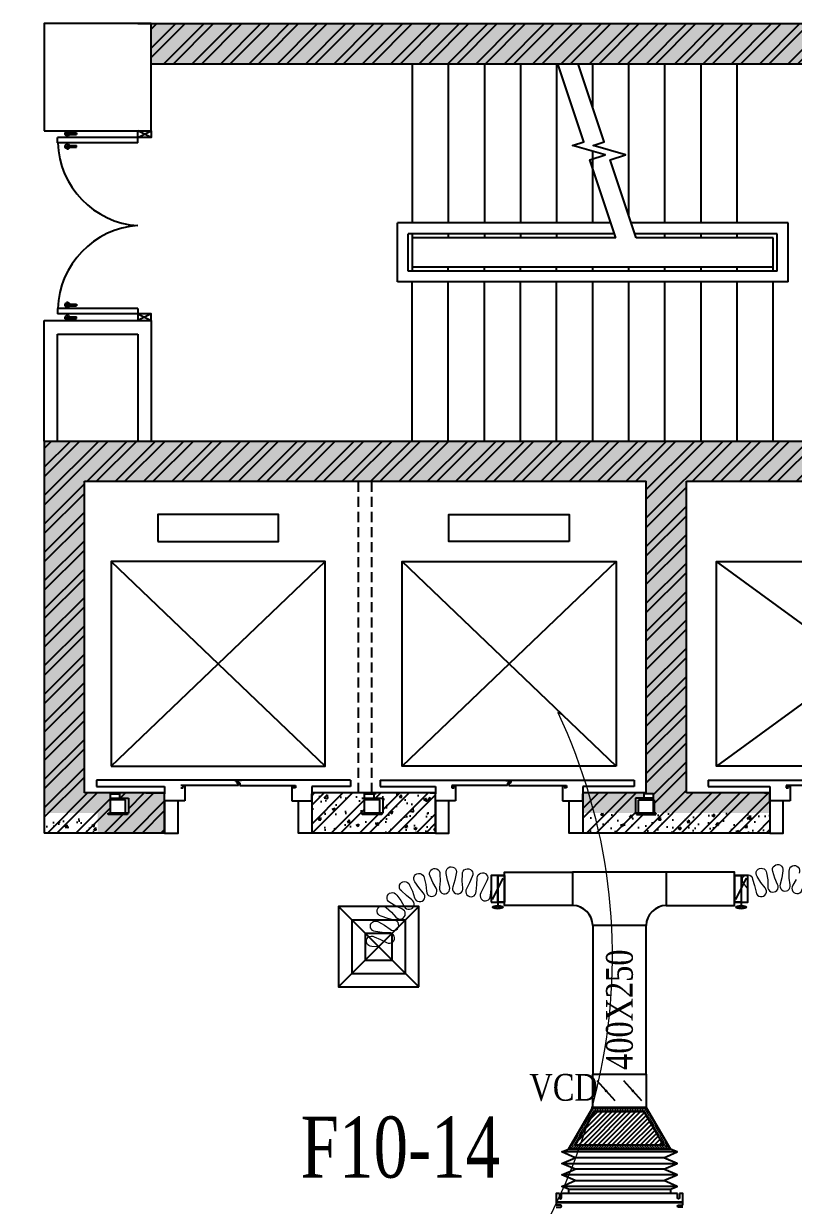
# Model space of a CAD drawing. Header units: metres. Extents: x 352651 to 1421851, y -87441 to -24441.
# Drawn here: x 1187178 to 1192932, y -57292 to -48460 of the extents above; entities that cross this region are included whole.
import ezdxf

# ---------------------------------------------------------------- set-up
doc = ezdxf.new("R2010")
doc.units = ezdxf.units.M
doc.header["$LTSCALE"] = 300
doc.header["$MEASUREMENT"] = 0
doc.linetypes.add('DASHED2', pattern=[0.375, 0.25, -0.125])
for name, color, linetype in [('bat noi mem', 4, 'CONTINUOUS'), ('CUA', 8, 'CONTINUOUS'), ('CUAGIO', 2, 'CONTINUOUS'), ('HATCH', 145, 'CONTINUOUS'), ('KHUAT', 8, 'DASHED2'), ('KT', 1, 'CONTINUOUS'), ('THAY', 9, 'CONTINUOUS'), ('thiet bi', 11, 'CONTINUOUS'), ('TUONG', 7, 'CONTINUOUS'), ('vach', 6, 'CONTINUOUS')]:
    doc.layers.add(name, color=color, linetype=linetype)
doc.layers.add('noi mem', color=5, linetype='BATTING', lineweight=0)
doc.styles.add('PHU', font='vntimeh.shx', dxfattribs={"width": 0.8})
doc.styles.add('ROMANS', font='romans.shx', dxfattribs={"width": 0.75, "bigfont": 'romancvn.shx'})
doc.linetypes.add('BATTING', pattern='A,0.0001,-0.1,[134,ltypeshp.shx,S=0.1,R=0,X=-0.1,Y=0],-0.2,[134,ltypeshp.shx,S=0.1,R=180,X=0.1,Y=0],-0.1', length=0.4001)
pattern_1 = [(45, (715499.62, -347750.56), (-106.066017, 106.066017), []), (45, (715570.34, -347750.56), (-106.066017, 106.066017), [])]
pattern_2 = [(50, (715499.62, -347750.56), (215.178055, -18.82564), [22.5, -247.5]), (355, (715499.62, -347750.56), (-41.6254, 225.65764), [18, -198]), (100.4514, (715517.56, -347752.12), (173.552815, 206.83186), [19.12206, -210.34263]), (46.1842, (715499.62, -347690.56), (320.17231, -49.6557), [33.75, -371.25]), (96.6356, (715526.3, -347694.7), (280.39881, 292.23536), [28.68309, -315.5139]), (351.1842, (715499.62, -347690.56), (280.39858, 292.23558), [27, -297]), (21, (715529.62, -347705.56), (179.072116, -120.785667), [22.5, -247.5]), (326, (715529.62, -347705.56), (72.9946, 217.54501), [18, -198]), (71.4514, (715544.55, -347715.62), (252.06679, 96.75915), [19.12206, -210.34263]), (37.5, (715499.624, -347750.556), (3.647957, 99.868156), [0, -195.6, 0, -201, 0, -198.75]), (7.5, (715499.62, -347750.56), (78.920861, 118.323514), [0, -114.6, 0, -191.1, 0, -75.75]), (327.5, (715432.724, -347750.556), (160.146731, -6.766462), [0, -75, 0, -234, 0, -310.5]), (317.5, (715402.72, -347750.56), (174.95585, 30.031495), [0, -97.5, 0, -155.4, 0, -220.5])]

# ---------------------------------------------------------------- blocks, each defined once
blk = doc.blocks.new('cot1')
at = {"layer": 'vach'}
blk.add_lwpolyline([(-400, -400), (400, -400), (400, 400), (-400, 400)], close=True, dxfattribs=at)
blk = doc.blocks.new('SAD')
at = {"layer": 'CUAGIO', "color": 8}
for p, q in [((-300, -300), (300, 300)), ((300, -300), (-300, 300))]:
    blk.add_line(p, q, dxfattribs=at)
at = {"layer": 'CUAGIO'}
blk.add_lwpolyline([(300, -300), (300, 300), (-300, 300), (-300, -300)], close=True, dxfattribs=at)
at = {"layer": 'CUAGIO', "color": 8}
for points in [[(200, -200), (200, 200), (-200, 200), (-200, -200)], [(100, -100), (100, 100), (-100, 100), (-100, -100)]]:
    blk.add_lwpolyline(points, close=True, dxfattribs=at)
blk = doc.blocks.new('1-van gio D200')
at = {"layer": 'CUAGIO'}
h = blk.add_hatch(dxfattribs=at)
h.set_pattern_fill('ANSI31', color=256, scale=100, style=0)
edge = h.paths.add_edge_path()
edge.add_ellipse((486127, -58494), major_axis=(-38.1, 0), ratio=0.310482, start_angle=0, end_angle=360, ccw=False)
for p, q in [((486167, -58437.3), (486087.1, -58277.5)), ((486127, -58257.4), (486127, -58494))]:
    blk.add_line(p, q, dxfattribs=at)
at = {"layer": 'CUAGIO', "const_width": 3}
for points in [[(486127, -58457.4), (486177, -58457.4), (486177, -58257.4), (486077, -58257.4), (486077, -58457.4), (486127, -58457.4)], [(486167, -58437.3), (486087.1, -58277.5)], [(486127, -58257.4), (486127, -58494)]]:
    blk.add_lwpolyline(points, dxfattribs=at)
at = {"layer": 'CUAGIO'}
blk.add_lwpolyline([(486177, -58457.4), (486077, -58457.4), (486077, -58257.4), (486177, -58257.4)], close=True, dxfattribs=at)
at = {"layer": 'CUAGIO', "const_width": 5.35}
blk.add_lwpolyline([(486130.7, -58357.4, -1), (486123.3, -58357.4, -1)], format="xyb", close=True, dxfattribs=at)
at = {"layer": 'CUAGIO', "extrusion": (0, 0, -1)}
blk.add_ellipse((486127, -58494), major_axis=(-38.1, 0), ratio=0.310482, start_param=-1.570796, end_param=4.712389, dxfattribs=at)

msp = doc.modelspace()

# ---------------------------------------------------------------- hatches: boundary and pattern name
at = {"layer": 'CUAGIO'}
h = msp.add_hatch(dxfattribs=at)
h.set_pattern_fill('DOTS', color=256, scale=200, style=0)
h.set_pattern_definition([(0, (361578.699, -113850.794), (6.25, 12.5), [0, -12.5])])
h.paths.add_polyline_path([(1191832, -56561.5), (1191432, -56561.5), (1191251, -56871.5), (1192013, -56871.5)])
h.paths.add_polyline_path([(1191814.7, -56591.5), (1191960.7, -56841.5), (1191303.2, -56841.5), (1191449.2, -56591.5)], flags=16)
h = msp.add_hatch(dxfattribs=at)
h.set_pattern_fill('ANSI31', color=256, scale=200, style=0)
h.set_pattern_definition([(45, (356591.88, -88621.382), (-17.6776695, 17.6776695), [])])
h.paths.add_polyline_path([(1191960.7, -56841.5), (1191814.7, -56591.5), (1191449.2, -56591.5), (1191303.2, -56841.5)])
at = {"layer": 'HATCH', "linetype": 'Continuous'}
h = msp.add_hatch(dxfattribs=at)
h.set_pattern_fill('ANSI32,_O', color=256, scale=400)
h.set_pattern_definition(pattern_1)
h.paths.add_polyline_path([(1188998.3, -48459.6), (1188132.1, -48459.6), (1188132.1, -48759.6), (1188998.3, -48759.6)])
h = msp.add_hatch(dxfattribs=at)
h.set_pattern_fill('AR-CONC,_O', color=256, scale=30)
h.set_pattern_definition(pattern_2)
h.paths.add_polyline_path([(1195332.1, -48459.6), (1188998.3, -48459.6), (1188998.3, -48759.6), (1195332.1, -48759.6)])
h.paths.add_polyline_path([(1188998.3, -48459.6), (1188132.1, -48459.6), (1188132.1, -48759.6), (1188998.3, -48759.6)])
h = msp.add_hatch(dxfattribs=at)
h.set_pattern_fill('ANSI32,_O', color=256, scale=400)
h.set_pattern_definition(pattern_1)
h.paths.add_polyline_path([(1195332.1, -48459.6), (1188998.3, -48459.6), (1188998.3, -48759.6), (1195332.1, -48759.6)])
h = msp.add_hatch(dxfattribs=at)
h.set_pattern_fill('ANSI32,_O', color=256, scale=400)
h.set_pattern_definition(pattern_1)
h.paths.add_polyline_path([(1194982.1, -51579.6), (1188998.3, -51579.6), (1188998.3, -51879.6), (1191832.1, -51879.6), (1191832.1, -54215.6), (1191887.1, -54215.6), (1191887.1, -54249.6), (1191887.1, -54261.6), (1191890.6, -54261.6), (1191890.6, -54359.6), (1191904.6, -54359.6), (1192757.1, -54359.6), (1192757.1, -54209.6), (1192132.1, -54209.6), (1192132.1, -51879.6), (1194682.1, -51879.6), (1194682.1, -54209.6), (1194462.1, -54209.6), (1194462.1, -54249.6), (1194462.1, -54261.6), (1194465.6, -54261.6), (1194465.6, -54359.6), (1194479.6, -54359.6), (1195732.1, -54359.6), (1195732.1, -54209.6), (1194982.1, -54209.6)])
h.paths.add_polyline_path([(1188998.3, -51579.6), (1187732.1, -51579.6), (1187732.1, -51879.6), (1188998.3, -51879.6)])
h.paths.add_polyline_path([(1187732.1, -51579.6), (1187332.1, -51579.6), (1187332.1, -54359.6), (1187732.1, -54359.6), (1187732.1, -54209.6), (1187632.1, -54209.6), (1187632.1, -51879.6), (1187732.1, -51879.6)])
h.paths.add_polyline_path([(1188232.1, -54359.6), (1187954.6, -54359.6), (1187954.6, -54369.6), (1187809.6, -54369.6), (1187809.6, -54359.6), (1187732.1, -54359.6), (1187732.1, -54509.6), (1188232.1, -54509.6)])
h.paths.add_polyline_path([(1187732.1, -54359.6), (1187332.1, -54359.6), (1187332.1, -54509.6), (1187732.1, -54509.6)])
h.paths.add_polyline_path([(1188232.1, -54209.6), (1188092.1, -54209.6), (1187897.1, -54209.6), (1187897.1, -54249.6), (1187962.1, -54249.6), (1187962.1, -54359.6), (1188232.1, -54359.6)])
h.paths.add_polyline_path([(1189723.6, -54261.6), (1189727.1, -54261.6), (1189727.1, -54249.6), (1189727.1, -54209.6), (1189332.1, -54209.6), (1189332.1, -54267.6), (1189332.1, -54359.6), (1189723.6, -54359.6)], flags=17)
h.paths.add_polyline_path([(1190257.1, -54359.6), (1189854.6, -54359.6), (1189854.6, -54369.6), (1189709.6, -54369.6), (1189709.6, -54359.6), (1189332.1, -54359.6), (1189332.1, -54509.6), (1190257.1, -54509.6)])
h.paths.add_polyline_path([(1190257.1, -54209.6), (1189797.1, -54209.6), (1189797.1, -54249.6), (1189862.1, -54249.6), (1189862.1, -54359.6), (1190257.1, -54359.6)], flags=17)
h.paths.add_polyline_path([(1191752.1, -54249.6), (1191817.1, -54249.6), (1191817.1, -54209.6), (1191357.1, -54209.6), (1191357.1, -54359.6), (1191752.1, -54359.6)], flags=17)
h.paths.add_polyline_path([(1192757.1, -54359.6), (1191904.6, -54359.6), (1191904.6, -54369.6), (1191759.6, -54369.6), (1191759.6, -54359.6), (1191752.1, -54359.6), (1191357.1, -54359.6), (1191357.1, -54509.6), (1192757.1, -54509.6)])
h.paths.add_polyline_path([(1194327.1, -54249.6), (1194392.1, -54249.6), (1194392.1, -54209.6), (1194057.1, -54209.6), (1194057.1, -54267.6), (1194057.1, -54359.6), (1194327.1, -54359.6)], flags=17)
h.paths.add_polyline_path([(1195732.1, -54359.6), (1194479.6, -54359.6), (1194479.6, -54369.6), (1194334.6, -54369.6), (1194334.6, -54359.6), (1194327.1, -54359.6), (1194057.1, -54359.6), (1194057.1, -54509.6), (1195732.1, -54509.6)])
h.paths.add_polyline_path([(1196132.1, -54209.6), (1195732.1, -54209.6), (1195732.1, -54359.6), (1196132.1, -54359.6)])
h.paths.add_polyline_path([(1196132.1, -54359.6), (1195732.1, -54359.6), (1195732.1, -54509.6), (1196132.1, -54509.6)])
h = msp.add_hatch(dxfattribs=at)
h.set_pattern_fill('AR-CONC,_O', color=256, scale=30)
h.set_pattern_definition(pattern_2)
h.paths.add_polyline_path([(1194982.1, -51579.6), (1188998.3, -51579.6), (1188998.3, -51879.6), (1191832.1, -51879.6), (1191832.1, -54209.6), (1191357.1, -54209.6), (1191357.1, -54359.6), (1191752.1, -54359.6), (1191752.1, -54249.6), (1191817.1, -54249.6), (1191817.1, -54215.6), (1191887.1, -54215.6), (1191887.1, -54249.6), (1191887.1, -54261.6), (1191890.6, -54261.6), (1191890.6, -54359.6), (1191904.6, -54359.6), (1192757.1, -54359.6), (1192757.1, -54209.6), (1192132.1, -54209.6), (1192132.1, -51879.6), (1194682.1, -51879.6), (1194682.1, -54209.6), (1194057.1, -54209.6), (1194057.1, -54215.6), (1194057.1, -54267.6), (1194057.1, -54359.6), (1194327.1, -54359.6), (1194327.1, -54249.6), (1194392.1, -54249.6), (1194392.1, -54215.6), (1194462.1, -54215.6), (1194462.1, -54249.6), (1194462.1, -54261.6), (1194465.6, -54261.6), (1194465.6, -54359.6), (1194479.6, -54359.6), (1195732.1, -54359.6), (1195732.1, -54209.6), (1194982.1, -54209.6)])
h.paths.add_polyline_path([(1188998.3, -51579.6), (1187732.1, -51579.6), (1187732.1, -51879.6), (1188998.3, -51879.6)])
h.paths.add_polyline_path([(1187732.1, -51579.6), (1187332.1, -51579.6), (1187332.1, -54359.6), (1187732.1, -54359.6), (1187732.1, -54209.6), (1187632.1, -54209.6), (1187632.1, -51879.6), (1187732.1, -51879.6)])
h.paths.add_polyline_path([(1188232.1, -54359.6), (1187954.6, -54359.6), (1187954.6, -54369.6), (1187809.6, -54369.6), (1187809.6, -54359.6), (1187732.1, -54359.6), (1187732.1, -54509.6), (1188232.1, -54509.6)])
h.paths.add_polyline_path([(1188232.1, -54209.6), (1188092.1, -54209.6), (1187732.1, -54209.6), (1187732.1, -54359.6), (1187823.6, -54359.6), (1187823.6, -54261.6), (1187827.1, -54261.6), (1187827.1, -54249.6), (1187827.1, -54215.6), (1187897.1, -54215.6), (1187897.1, -54249.6), (1187962.1, -54249.6), (1187962.1, -54359.6), (1188232.1, -54359.6)])
at = {"layer": 'THAY', "linetype": 'Continuous'}
h = msp.add_hatch(dxfattribs=at)
h.set_pattern_fill('ANSI32,_O', color=256, scale=400)
h.set_pattern_definition(pattern_1)
h.paths.add_polyline_path([(1187823.6, -54261.6), (1187827.1, -54261.6), (1187827.1, -54249.6), (1187827.1, -54209.6), (1187732.1, -54209.6), (1187732.1, -54359.6), (1187823.6, -54359.6)])
h = msp.add_hatch(dxfattribs=at)
h.set_pattern_fill('AR-CONC,_O', color=256, scale=30)
h.set_pattern_definition(pattern_2)
h.paths.add_polyline_path([(1189723.6, -54261.6), (1189727.1, -54261.6), (1189727.1, -54249.6), (1189727.1, -54215.6), (1189797.1, -54215.6), (1189797.1, -54249.6), (1189862.1, -54249.6), (1189862.1, -54359.6), (1190257.1, -54359.6), (1190257.1, -54209.6), (1189332.1, -54209.6), (1189332.1, -54215.6), (1189332.1, -54267.6), (1189332.1, -54359.6), (1189723.6, -54359.6)])
h.paths.add_polyline_path([(1190257.1, -54359.6), (1189854.6, -54359.6), (1189854.6, -54369.6), (1189709.6, -54369.6), (1189709.6, -54359.6), (1189332.1, -54359.6), (1189332.1, -54509.6), (1190257.1, -54509.6)])
h.paths.add_polyline_path([(1192757.1, -54359.6), (1191904.6, -54359.6), (1191904.6, -54369.6), (1191759.6, -54369.6), (1191759.6, -54359.6), (1191752.1, -54359.6), (1191357.1, -54359.6), (1191357.1, -54509.6), (1192757.1, -54509.6)])
h = msp.add_hatch(dxfattribs=at)
h.set_pattern_fill('AR-CONC,_O', color=256, scale=30)
h.set_pattern_definition(pattern_2)
h.paths.add_polyline_path([(1187732.1, -54509.6), (1187732.1, -54359.6), (1187332.1, -54359.6), (1187332.1, -54509.6)])

# ---------------------------------------------------------------- linework, layer by layer
at = {"layer": 'bat noi mem'}
for p, q in [((1192063, -56892.9), (1191201, -56892.9)), ((1192063, -56892.9), (1191201, -56892.9)), ((1191963, -56935.7), (1191301, -56935.7)), ((1191201, -56978.6), (1192063, -56978.6)), ((1191963, -57021.5), (1191301, -57021.5)), ((1192063, -57064.3), (1191201, -57064.3)), ((1191301, -57107.2), (1191963, -57107.2)), ((1192063, -57150), (1191201, -57150)), ((1191251, -57171.5), (1192013, -57171.5))]:
    msp.add_line(p, q, dxfattribs=at)
for points in [[(1191251, -57171.5), (1191201, -57150), (1191301, -57107.2), (1191201, -57064.3), (1191301, -57021.5), (1191201, -56978.6), (1191301, -56935.7), (1191201, -56892.9), (1191251, -56871.5)], [(1192013, -57171.5), (1192063, -57150), (1191963, -57107.2), (1192063, -57064.3), (1191963, -57021.5), (1192063, -56978.6), (1191963, -56935.7), (1192063, -56892.9), (1192013, -56871.5)]]:
    msp.add_lwpolyline(points, dxfattribs=at)
at = {"layer": 'CUA', "ltscale": 0.2}
for p, q in [((1187480.7, -49281.8), (1187535.5, -49281.8)), ((1187480.7, -49281.8), (1187535.5, -49281.8)), ((1187506.8, -49306.5), (1187506.8, -49257.3)), ((1187506.8, -49306.5), (1187506.8, -49257.3)), ((1187523.1, -49275.9), (1187572.3, -49275.9)), ((1187523.1, -49275.9), (1187572.3, -49275.9)), ((1187572.3, -49275.9), (1187572.3, -49287.7)), ((1187572.3, -49275.9), (1187572.3, -49287.7)), ((1188032.1, -49309.6), (1188132.1, -49259.6)), ((1188132.1, -49309.6), (1188032.1, -49259.6)), ((1188032.1, -49309.6), (1188132.1, -49259.6)), ((1188132.1, -49309.6), (1188032.1, -49259.6)), ((1188032.1, -49309.6), (1187432.1, -49309.6)), ((1187432.1, -49349.6), (1187432.1, -49309.6)), ((1188032.1, -49309.6), (1187432.1, -49309.6)), ((1187432.1, -49349.6), (1187432.1, -49309.6)), ((1188032.1, -49349.6), (1187432.1, -49349.6)), ((1188032.1, -49349.6), (1187432.1, -49349.6)), ((1187506.8, -49352.7), (1187506.8, -49401.9)), ((1187506.8, -49352.7), (1187506.8, -49401.9)), ((1187523.1, -49287.7), (1187572.3, -49287.7)), ((1187523.1, -49287.7), (1187572.3, -49287.7)), ((1187523.1, -49371.4), (1187572.3, -49371.4)), ((1187523.1, -49371.4), (1187572.3, -49371.4)), ((1187572.3, -49383.2), (1187572.3, -49371.4)), ((1187572.3, -49383.2), (1187572.3, -49371.4)), ((1188132.1, -49309.6), (1188032.1, -49309.6)), ((1188032.1, -49349.6), (1188032.1, -49309.6)), ((1188132.1, -49309.6), (1188032.1, -49309.6)), ((1188032.1, -49349.6), (1188032.1, -49309.6)), ((1188132.1, -49309.6), (1188132.1, -49309.6)), ((1188132.1, -49309.6), (1188132.1, -49309.6)), ((1187480.7, -49377.3), (1187535.5, -49377.3)), ((1187480.7, -49377.3), (1187535.5, -49377.3)), ((1187523.1, -49383.2), (1187572.3, -49383.2)), ((1187523.1, -49383.2), (1187572.3, -49383.2)), ((1188032.1, -50589.6), (1187432.1, -50589.6)), ((1187432.1, -50589.6), (1187432.1, -50629.6)), ((1188032.1, -50589.6), (1187432.1, -50589.6)), ((1187432.1, -50589.6), (1187432.1, -50629.6)), ((1187480.7, -50561.8), (1187535.5, -50561.8)), ((1187480.7, -50561.8), (1187535.5, -50561.8)), ((1187506.8, -50586.5), (1187506.8, -50537.3)), ((1187506.8, -50586.5), (1187506.8, -50537.3)), ((1187523.1, -50555.9), (1187572.3, -50555.9)), ((1187523.1, -50555.9), (1187572.3, -50555.9)), ((1187523.1, -50567.7), (1187572.3, -50567.7)), ((1187523.1, -50567.7), (1187572.3, -50567.7)), ((1187572.3, -50555.9), (1187572.3, -50567.7)), ((1187572.3, -50555.9), (1187572.3, -50567.7)), ((1188032.1, -50589.6), (1188032.1, -50629.6)), ((1188032.1, -50589.6), (1188032.1, -50629.6)), ((1188032.1, -50629.6), (1187432.1, -50629.6)), ((1188032.1, -50629.6), (1187432.1, -50629.6)), ((1187480.7, -50657.3), (1187535.5, -50657.3)), ((1187480.7, -50657.3), (1187535.5, -50657.3)), ((1187506.8, -50632.7), (1187506.8, -50681.9)), ((1187506.8, -50632.7), (1187506.8, -50681.9)), ((1187523.1, -50651.4), (1187572.3, -50651.4)), ((1187523.1, -50651.4), (1187572.3, -50651.4)), ((1187523.1, -50663.2), (1187572.3, -50663.2)), ((1187523.1, -50663.2), (1187572.3, -50663.2)), ((1187572.3, -50663.2), (1187572.3, -50651.4)), ((1187572.3, -50663.2), (1187572.3, -50651.4)), ((1188132.1, -50629.6), (1188032.1, -50629.6)), ((1188032.1, -50629.6), (1188132.1, -50679.6)), ((1188132.1, -50629.6), (1188032.1, -50679.6)), ((1188132.1, -50629.6), (1188032.1, -50629.6)), ((1188032.1, -50629.6), (1188132.1, -50679.6)), ((1188132.1, -50629.6), (1188032.1, -50679.6)), ((1188132.1, -50629.6), (1188132.1, -50629.6)), ((1188132.1, -50629.6), (1188132.1, -50629.6))]:
    msp.add_line(p, q, dxfattribs=at)
for points in [[(1188032.1, -49309.6), (1188032.1, -49259.6), (1188132.1, -49259.6), (1188132.1, -49309.6)], [(1188032.1, -49309.6), (1188032.1, -49259.6), (1188132.1, -49259.6), (1188132.1, -49309.6)], [(1188032.1, -50629.6), (1188032.1, -50679.6), (1188132.1, -50679.6), (1188132.1, -50629.6)], [(1188032.1, -50629.6), (1188032.1, -50679.6), (1188132.1, -50679.6), (1188132.1, -50629.6)]]:
    msp.add_lwpolyline(points, close=True, dxfattribs=at)
for centre in [(1187506.8, -49281.8), (1187506.8, -49281.8), (1187506.8, -49377.3), (1187506.8, -49377.3), (1187506.8, -50561.8), (1187506.8, -50561.8), (1187506.8, -50657.3), (1187506.8, -50657.3)]:
    msp.add_circle(centre, 17.3, dxfattribs=at)
for centre, start, end in [((1188075.3, -49327.7), 181.94497, 266.15278), ((1188075.3, -49327.7), 181.94497, 266.15278), ((1188075.3, -50611.4), 93.84722, 178.05503), ((1188075.3, -50611.4), 93.84722, 178.05503)]:
    msp.add_arc(centre, 643.3, start, end, dxfattribs=at)
at = {"layer": 'CUAGIO'}
for p, q in [((1191982, -54801.5), (1191282, -54801.5)), ((1191832, -55201.5), (1191432, -55201.5)), ((1191598.9, -56510.7), (1191465, -56362.2)), ((1191798.9, -56510.7), (1191665, -56362.2)), ((1191251, -56871.5), (1191432, -56561.5)), ((1191432, -56561.5), (1191832, -56561.5)), ((1191832, -56561.5), (1192013, -56871.5)), ((1191251, -56871.5), (1192013, -56871.5)), ((1191251, -56871.5), (1192013, -56871.5)), ((1191963, -56935.7), (1191963, -56935.7))]:
    msp.add_line(p, q, dxfattribs=at)
at = {"layer": 'CUAGIO', "color": 2}
for p, q in [((1191432, -55201.5), (1191432, -56311.5)), ((1191832, -56311.5), (1191832, -55201.5))]:
    msp.add_line(p, q, dxfattribs=at)
at = {"layer": 'CUAGIO'}
for points in [[(1190722, -54826.5), (1190772, -54826.5), (1190772, -55026.5), (1190722, -55026.5)], [(1191282, -55051.5), (1190772, -55051.5), (1190772, -54801.5), (1191282, -54801.5)], [(1191982, -55051.5), (1192492, -55051.5), (1192492, -54801.5), (1191982, -54801.5)], [(1192492, -54826.5), (1192542, -54826.5), (1192542, -55026.5), (1192492, -55026.5)], [(1191432, -56311.5), (1191832, -56311.5), (1191832, -56561.5), (1191432, -56561.5)], [(1191432, -56561.5), (1191832, -56561.5), (1192013, -56871.5), (1191251, -56871.5)], [(1191449.2, -56591.5), (1191814.7, -56591.5), (1191960.7, -56841.5), (1191303.2, -56841.5)]]:
    msp.add_lwpolyline(points, close=True, dxfattribs=at)
at = {"layer": 'CUAGIO', "const_width": 10}
for points in [[(1191527, -56436.5, 1), (1191537, -56436.5, 1)], [(1191727, -56436.5, 1), (1191737, -56436.5, 1)]]:
    msp.add_lwpolyline(points, format="xyb", close=True, dxfattribs=at)
at = {"layer": 'CUAGIO'}
for centre, start, end in [((1191282, -55201.5), 0, 90), ((1191982, -55201.5), 90, 180)]:
    msp.add_arc(centre, 150, start, end, dxfattribs=at)
at = {"layer": 'KHUAT'}
for p, q in [((1189682.1, -54209.6), (1189682.1, -51879.6)), ((1189782.1, -54209.6), (1189782.1, -51879.6))]:
    msp.add_line(p, q, dxfattribs=at)
at = {"layer": 'noi mem', "linetype": 'ByBlock', "ltscale": 1.5}
for points in [[(1191215.5, -53632.9), (1191170.9, -53607.5, -1.333333), (1183038.3, -54879.1)], [(1189832.1, -55359.6), (1189781.3, -55356.9, -1.333333), (1189799.4, -55284.1), (1189845.6, -55305.6), (1189891.6, -55327.1, 1.333333), (1189909.9, -55254.4), (1189859.1, -55251.6), (1189807.9, -55245, -1.333333), (1189831.3, -55173.8), (1189876.5, -55198.8), (1189917.4, -55227.9, 1.333333), (1189948.2, -55159.5), (1189899.3, -55148.1), (1189850.5, -55131, -1.333333), (1189888.3, -55066.2), (1189927.3, -55100.1), (1189961.2, -55137.1, 1.333333), (1190005.6, -55076.6), (1189960.2, -55055.3), (1189916.1, -55028.3, -1.333333), (1189966.6, -54972.9), (1189997.6, -55014.2), (1190023.1, -55057.4, 1.333333), (1190079.1, -55007.6), (1190039.1, -54977.2), (1190001.7, -54941.6, -1.333333), (1190062.6, -54897.9), (1190084.3, -54944.8), (1190100.2, -54992.4, 1.333333), (1190165.4, -54955.4), (1190132.6, -54917.3), (1190103.4, -54874.7, -1.333333), (1190172.2, -54844.7), (1190183.6, -54895.1), (1190189.2, -54945, 1.333333), (1190260.7, -54922.4), (1190236.6, -54878.3), (1190216.9, -54830.6, -1.333333), (1190290.4, -54815.6), (1190291, -54867.2), (1190286.1, -54917.2, 1.333333), (1190360.8, -54910), (1190346.4, -54861.9), (1190337.1, -54811.1, -1.333333), (1190412.1, -54811.8), (1190402, -54862.4), (1190386.7, -54910.2, 1.333333), (1190461.2, -54918.8), (1190457.2, -54868.7), (1190458.8, -54817.1, -1.333333), (1190532, -54833.5), (1190511.5, -54880.9), (1190488.5, -54926.3, 1.333333), (1190560.6, -54946.8), (1190565, -54896.1), (1190569.3, -54845.3, -1.333333), (1190641.5, -54865.8), (1190618.5, -54911.3), (1190595.5, -54956.7, 1.333333), (1190667.6, -54977.2), (1190672, -54926.5)], [(1192592, -54926.5), (1192560.6, -54886.2, -1.333333), (1192627.8, -54853), (1192640.6, -54902.5), (1192653.4, -54951.9, 1.333333), (1192720.7, -54918.8), (1192689.4, -54878.5), (1192661.5, -54834.6, -1.333333), (1192731.6, -54807.9), (1192740, -54859.2), (1192740.7, -54909.3, 1.333333), (1192813.9, -54892.8), (1192792.9, -54847.2), (1192778.5, -54797.3, -1.333333), (1192853.3, -54791.3), (1192847, -54842.9), (1192833.6, -54891.2, 1.333333), (1192908.4, -54895.9), (1192901.1, -54846.3), (1192901.3, -54794.3, -1.333333), (1192974.7, -54809.5)], [(1192954.2, -54857.3), (1192927.8, -54899.9, 1.333333), (1192998.3, -54925.4)]]:
    msp.add_lwpolyline(points, format="xyb", dxfattribs=at)
at = {"layer": 'THAY'}
for p, q in [((1190082.1, -48759.6), (1190082.1, -49949.6)), ((1190352.1, -48759.6), (1190352.1, -49949.6)), ((1190622.1, -48759.6), (1190622.1, -49949.6)), ((1190892.1, -48759.6), (1190892.1, -49949.6)), ((1191162.1, -48759.6), (1191162.1, -49949.6)), ((1191432.1, -49084.1), (1191432.1, -48759.6)), ((1191702.1, -49894.7), (1191702.1, -48759.6)), ((1191972.1, -49949.6), (1191972.1, -48759.6)), ((1192242.1, -49949.6), (1192242.1, -48759.6)), ((1192512.1, -49949.6), (1192512.1, -48759.6)), ((1191432.1, -49949.6), (1191432.1, -49413.3)), ((1191567.9, -49949.6), (1189972.1, -49949.6)), ((1189972.1, -50389.6), (1189972.1, -49949.6)), ((1192892.1, -49949.6), (1191720.4, -49949.6)), ((1192892.1, -50389.6), (1192892.1, -49949.6)), ((1191594.6, -50029.6), (1190052.1, -50029.6)), ((1190052.1, -50309.6), (1190052.1, -50029.6)), ((1190082.1, -50029.6), (1190082.1, -50309.6)), ((1191604.6, -50059.6), (1190082.1, -50059.6)), ((1190352.1, -50029.6), (1190352.1, -50059.6)), ((1190622.1, -50029.6), (1190622.1, -50059.6)), ((1190892.1, -50029.6), (1190892.1, -50059.6)), ((1191162.1, -50029.6), (1191162.1, -50059.6)), ((1192812.1, -50029.6), (1191747.1, -50029.6)), ((1192782.1, -50059.6), (1191757, -50059.6)), ((1191972.1, -50059.6), (1191972.1, -50029.6)), ((1192242.1, -50059.6), (1192242.1, -50029.6)), ((1192512.1, -50059.6), (1192512.1, -50029.6)), ((1192782.1, -50309.6), (1192782.1, -50059.6)), ((1192812.1, -50309.6), (1192812.1, -50029.6)), ((1192812.1, -50309.6), (1190052.1, -50309.6)), ((1192782.1, -50279.6), (1190082.1, -50279.6)), ((1190352.1, -50309.6), (1190352.1, -50279.6)), ((1190622.1, -50309.6), (1190622.1, -50279.6)), ((1190892.1, -50309.6), (1190892.1, -50279.6)), ((1191162.1, -50309.6), (1191162.1, -50279.6)), ((1191432.1, -50309.6), (1191432.1, -50279.6)), ((1191702.1, -50309.6), (1191702.1, -50279.6)), ((1191972.1, -50309.6), (1191972.1, -50279.6)), ((1192242.1, -50309.6), (1192242.1, -50279.6)), ((1192512.1, -50309.6), (1192512.1, -50279.6)), ((1192892.1, -50389.6), (1189972.1, -50389.6)), ((1190082.1, -51579.6), (1190082.1, -50389.6)), ((1190352.1, -51579.6), (1190352.1, -50389.6)), ((1190622.1, -51579.6), (1190622.1, -50389.6)), ((1190892.1, -51579.6), (1190892.1, -50389.6)), ((1191162.1, -51579.6), (1191162.1, -50389.6)), ((1191432.1, -51579.6), (1191432.1, -50389.6)), ((1191702.1, -51579.6), (1191702.1, -50389.6)), ((1191972.1, -51579.6), (1191972.1, -50389.6)), ((1192242.1, -51579.6), (1192242.1, -50389.6)), ((1192512.1, -51579.6), (1192512.1, -50389.6)), ((1192782.1, -51579.6), (1192782.1, -50389.6)), ((1187832.1, -54009.6), (1189432.1, -52479.6)), ((1187832.1, -52479.6), (1189432.1, -54009.6)), ((1191607.1, -54009.6), (1190007.1, -52479.6)), ((1191607.1, -52479.6), (1190007.1, -54009.6)), ((1194457.1, -54009.6), (1192357.1, -52479.6)), ((1194457.1, -52479.6), (1192357.1, -54009.6)), ((1188782.1, -54114.6), (1187722.1, -54114.6)), ((1187722.1, -54114.6), (1187722.1, -54160.6)), ((1188757.1, -54115.6), (1188770.1, -54115.6)), ((1188770.1, -54115.6), (1188770.1, -54131.6)), ((1188770.1, -54131.6), (1188782.1, -54140.1)), ((1188780.1, -54115.6), (1188780.1, -54127.6)), ((1188782.1, -54115.6), (1188780.1, -54115.6)), ((1188780.1, -54127.6), (1188782.1, -54129)), ((1189622.1, -54114.6), (1188782.1, -54114.6)), ((1188782.1, -54115.6), (1188782.1, -54114.6)), ((1188807.1, -54115.6), (1188782.1, -54115.6)), ((1188782.1, -54129), (1188794.1, -54137.6)), ((1188782.1, -54140.1), (1188784.1, -54141.6)), ((1188784.1, -54141.6), (1188784.1, -54153.6)), ((1188794.1, -54137.6), (1188794.1, -54153.6)), ((1189622.1, -54114.6), (1189622.1, -54160.6)), ((1189842.1, -54114.6), (1190807.1, -54114.6)), ((1189842.1, -54114.6), (1189842.1, -54160.6)), ((1190782.1, -54115.6), (1190807.1, -54115.6)), ((1190807.1, -54129), (1190795.1, -54137.6)), ((1190795.1, -54137.6), (1190795.1, -54153.6)), ((1190807.1, -54140.1), (1190805.1, -54141.6)), ((1190805.1, -54141.6), (1190805.1, -54153.6)), ((1190807.1, -54114.6), (1191742.1, -54114.6)), ((1190807.1, -54115.6), (1190807.1, -54114.6)), ((1190807.1, -54115.6), (1190809.1, -54115.6)), ((1190809.1, -54127.6), (1190807.1, -54129)), ((1190819.1, -54131.6), (1190807.1, -54140.1)), ((1190809.1, -54115.6), (1190809.1, -54127.6)), ((1190832.1, -54115.6), (1190819.1, -54115.6)), ((1190819.1, -54115.6), (1190819.1, -54131.6)), ((1191742.1, -54114.6), (1191742.1, -54160.6)), ((1192295.4, -54114.6), (1192295.4, -54160.6)), ((1192295.4, -54114.6), (1193257.1, -54114.6)), ((1187722.1, -54160.6), (1188232.1, -54160.6)), ((1187827.1, -54249.6), (1187827.1, -54215.6)), ((1187827.1, -54215.6), (1187897.1, -54215.6)), ((1187897.1, -54249.6), (1187897.1, -54215.6)), ((1188092.1, -54209.6), (1188232.1, -54209.6)), ((1188232.1, -54160.6), (1188232.1, -54215.6)), ((1188232.1, -54267.6), (1188232.1, -54215.6)), ((1188782.1, -54153.6), (1188354.1, -54153.6)), ((1188354.1, -54170.6), (1188371.1, -54170.6)), ((1188362.1, -54162.1), (1188382.1, -54162.1)), ((1188382.1, -54162.1), (1188382.1, -54215.6)), ((1188382.1, -54215.6), (1188382.1, -54267.6)), ((1188784.1, -54153.6), (1188782.1, -54153.6)), ((1188794.1, -54153.6), (1189210.1, -54153.6)), ((1189182.1, -54162.1), (1189182.1, -54215.6)), ((1189202.1, -54162.1), (1189182.1, -54162.1)), ((1189182.1, -54215.6), (1189182.1, -54267.6)), ((1189210.1, -54170.6), (1189193.1, -54170.6)), ((1189210.1, -54153.6), (1189210.1, -54170.6)), ((1189622.1, -54160.6), (1189332.1, -54160.6)), ((1189332.1, -54160.6), (1189332.1, -54215.6)), ((1189372.1, -54209.6), (1189332.1, -54209.6)), ((1189332.1, -54267.6), (1189332.1, -54215.6)), ((1189727.1, -54249.6), (1189727.1, -54215.6)), ((1189727.1, -54215.6), (1189797.1, -54215.6)), ((1189797.1, -54249.6), (1189797.1, -54215.6)), ((1189842.1, -54160.6), (1190257.1, -54160.6)), ((1190217.1, -54209.6), (1190257.1, -54209.6)), ((1190257.1, -54160.6), (1190257.1, -54215.6)), ((1190257.1, -54267.6), (1190257.1, -54215.6)), ((1190795.1, -54153.6), (1190379.1, -54153.6)), ((1190379.1, -54153.6), (1190379.1, -54170.6)), ((1190379.1, -54170.6), (1190396.1, -54170.6)), ((1190387.1, -54162.1), (1190407.1, -54162.1)), ((1190407.1, -54162.1), (1190407.1, -54215.6)), ((1190407.1, -54215.6), (1190407.1, -54267.6)), ((1190805.1, -54153.6), (1190807.1, -54153.6)), ((1190807.1, -54153.6), (1191235.1, -54153.6)), ((1191227.1, -54162.1), (1191207.1, -54162.1)), ((1191207.1, -54162.1), (1191207.1, -54215.6)), ((1191207.1, -54215.6), (1191207.1, -54267.6)), ((1191235.1, -54170.6), (1191218.1, -54170.6)), ((1191235.1, -54153.6), (1191235.1, -54170.6)), ((1191742.1, -54160.6), (1191357.1, -54160.6)), ((1191357.1, -54160.6), (1191357.1, -54215.6)), ((1191497.1, -54209.6), (1191357.1, -54209.6)), ((1191357.1, -54267.6), (1191357.1, -54215.6)), ((1191817.1, -54249.6), (1191817.1, -54215.6)), ((1191887.1, -54215.6), (1191817.1, -54215.6)), ((1191887.1, -54249.6), (1191887.1, -54215.6)), ((1192295.4, -54160.6), (1192757.1, -54160.6)), ((1192717.1, -54209.6), (1192757.1, -54209.6)), ((1192757.1, -54160.6), (1192757.1, -54215.6)), ((1192757.1, -54267.6), (1192757.1, -54215.6)), ((1193245.1, -54153.6), (1192879.1, -54153.6)), ((1192879.1, -54153.6), (1192879.1, -54170.6)), ((1192879.1, -54170.6), (1192896.1, -54170.6)), ((1192887.1, -54162.1), (1192907.1, -54162.1)), ((1192907.1, -54162.1), (1192907.1, -54215.6)), ((1192907.1, -54215.6), (1192907.1, -54267.6)), ((1187823.6, -54261.6), (1187823.6, -54359.6)), ((1187940.6, -54261.6), (1187823.6, -54261.6)), ((1187827.1, -54359.6), (1187827.1, -54249.6)), ((1187827.1, -54249.6), (1187897.1, -54249.6)), ((1187897.1, -54249.6), (1187962.1, -54249.6)), ((1187940.6, -54359.6), (1187940.6, -54261.6)), ((1187962.1, -54249.6), (1187962.1, -54359.6)), ((1188382.1, -54267.6), (1188232.1, -54267.6)), ((1189182.1, -54267.6), (1189332.1, -54267.6)), ((1189723.6, -54261.6), (1189723.6, -54359.6)), ((1189840.6, -54261.6), (1189723.6, -54261.6)), ((1189727.1, -54359.6), (1189727.1, -54249.6)), ((1189727.1, -54249.6), (1189797.1, -54249.6)), ((1189797.1, -54249.6), (1189862.1, -54249.6)), ((1189840.6, -54359.6), (1189840.6, -54261.6)), ((1189862.1, -54249.6), (1189862.1, -54359.6)), ((1190407.1, -54267.6), (1190257.1, -54267.6)), ((1191207.1, -54267.6), (1191357.1, -54267.6)), ((1191752.1, -54249.6), (1191752.1, -54359.6)), ((1191817.1, -54249.6), (1191752.1, -54249.6)), ((1191773.6, -54359.6), (1191773.6, -54261.6)), ((1191773.6, -54261.6), (1191890.6, -54261.6)), ((1191887.1, -54249.6), (1191817.1, -54249.6)), ((1191887.1, -54359.6), (1191887.1, -54249.6)), ((1191890.6, -54261.6), (1191890.6, -54359.6)), ((1192907.1, -54267.6), (1192757.1, -54267.6)), ((1187809.6, -54359.6), (1187823.6, -54359.6)), ((1187809.6, -54369.6), (1187809.6, -54359.6)), ((1187954.6, -54369.6), (1187809.6, -54369.6)), ((1187823.6, -54359.6), (1187940.6, -54359.6)), ((1187962.1, -54359.6), (1187827.1, -54359.6)), ((1187962.1, -54359.6), (1187827.1, -54359.6)), ((1187940.6, -54359.6), (1187954.6, -54359.6)), ((1187954.6, -54359.6), (1187954.6, -54369.6)), ((1189709.6, -54359.6), (1189723.6, -54359.6)), ((1189709.6, -54369.6), (1189709.6, -54359.6)), ((1189854.6, -54369.6), (1189709.6, -54369.6)), ((1189723.6, -54359.6), (1189840.6, -54359.6)), ((1189862.1, -54359.6), (1189727.1, -54359.6)), ((1189862.1, -54359.6), (1189727.1, -54359.6)), ((1189840.6, -54359.6), (1189854.6, -54359.6)), ((1189854.6, -54359.6), (1189854.6, -54369.6)), ((1191752.1, -54359.6), (1191887.1, -54359.6)), ((1191752.1, -54359.6), (1191887.1, -54359.6)), ((1191759.6, -54359.6), (1191759.6, -54369.6)), ((1191773.6, -54359.6), (1191759.6, -54359.6)), ((1191759.6, -54369.6), (1191904.6, -54369.6)), ((1191890.6, -54359.6), (1191773.6, -54359.6)), ((1191904.6, -54359.6), (1191890.6, -54359.6)), ((1191904.6, -54369.6), (1191904.6, -54359.6))]:
    msp.add_line(p, q, dxfattribs=at)
for points in [[(1191604.6, -50059.6), (1191411, -49478.5), (1191526, -49440.2), (1191282.1, -49370.3), (1191365.7, -49342.5), (1191171.6, -48759.6)], [(1191757, -50059.6), (1191563.5, -49478.5), (1191678.4, -49440.2), (1191434.6, -49370.3), (1191518.2, -49342.5), (1191324, -48759.6)]]:
    msp.add_lwpolyline(points, dxfattribs=at)
for points in [[(1188182.1, -52329.6), (1189082.1, -52329.6), (1189082.1, -52129.6), (1188182.1, -52129.6)], [(1191257.1, -52329.6), (1190357.1, -52329.6), (1190357.1, -52129.6), (1191257.1, -52129.6)], [(1187832.1, -54009.6), (1189432.1, -54009.6), (1189432.1, -52479.6), (1187832.1, -52479.6)], [(1191607.1, -54009.6), (1190007.1, -54009.6), (1190007.1, -52479.6), (1191607.1, -52479.6)], [(1194457.1, -54009.6), (1192357.1, -54009.6), (1192357.1, -52479.6), (1194457.1, -52479.6)]]:
    msp.add_lwpolyline(points, close=True, dxfattribs=at)
at = {"layer": 'thiet bi'}
for p, q in [((1191251, -57171.5), (1191251, -57203)), ((1192013, -57171.5), (1192013, -57203)), ((1192105, -57269), (1191159, -57269)), ((1192105, -57274), (1191159, -57274))]:
    msp.add_line(p, q, dxfattribs=at)
for points in [[(1191183, -57203), (1191159, -57203), (1191159, -57290.5)], [(1192065, -57203), (1191199, -57203)], [(1192105, -57203), (1192081, -57203)], [(1192105, -57290.5), (1192105, -57203), (1192081, -57203)]]:
    msp.add_lwpolyline(points, dxfattribs=at)
for points in [[(1191183, -57203), (1191183, -57235, 1), (1191199, -57235), (1191199, -57203)], [(1192081, -57203), (1192081, -57235, -1), (1192065, -57235), (1192065, -57203)], [(1191159, -57306.5), (1191191, -57306.5, 1), (1191191, -57290.5), (1191159, -57290.5)], [(1192105, -57306.5), (1192073, -57306.5, -1), (1192073, -57290.5), (1192105, -57290.5)]]:
    msp.add_lwpolyline(points, format="xyb", dxfattribs=at)
at = {"layer": 'TUONG'}
for p, q in [((1187332.1, -51579.6), (1187332.1, -50679.6)), ((1187332.1, -50679.6), (1188132.1, -50679.6)), ((1188132.1, -50679.6), (1188132.1, -51579.6)), ((1187432.1, -51579.6), (1187432.1, -50779.6)), ((1187432.1, -50779.6), (1188032.1, -50779.6)), ((1188032.1, -50779.6), (1188032.1, -51579.6))]:
    msp.add_line(p, q, dxfattribs=at)
at = {"layer": 'TUONG', "ltscale": 20}
for points in [[(1188232.1, -54509.6), (1188332.1, -54509.6), (1188332.1, -54267.6), (1188232.1, -54267.6)], [(1189332.1, -54509.6), (1189232.1, -54509.6), (1189232.1, -54267.6), (1189332.1, -54267.6)], [(1190257.1, -54509.6), (1190357.1, -54509.6), (1190357.1, -54267.6), (1190257.1, -54267.6)], [(1191357.1, -54509.6), (1191257.1, -54509.6), (1191257.1, -54267.6), (1191357.1, -54267.6)], [(1192757.1, -54509.6), (1192857.1, -54509.6), (1192857.1, -54267.6), (1192757.1, -54267.6)]]:
    msp.add_lwpolyline(points, close=True, dxfattribs=at)
at = {"layer": 'vach'}
for p, q in [((1188032.1, -48459.6), (1195332.1, -48459.6)), ((1188132.1, -48759.6), (1195332.1, -48759.6)), ((1187332.1, -51579.6), (1194982.1, -51579.6)), ((1187332.1, -51579.6), (1187332.1, -54509.6)), ((1187632.1, -54209.6), (1187632.1, -51879.6)), ((1187632.1, -51879.6), (1191832.1, -51879.6)), ((1191832.1, -54209.6), (1191832.1, -51879.6)), ((1192132.1, -54209.6), (1192132.1, -51879.6)), ((1192132.1, -51879.6), (1194682.1, -51879.6)), ((1188232.1, -54209.6), (1187632.1, -54209.6)), ((1188232.1, -54509.6), (1188232.1, -54209.6)), ((1189332.1, -54209.6), (1189332.1, -54509.6)), ((1190257.1, -54209.6), (1189332.1, -54209.6)), ((1190257.1, -54509.6), (1190257.1, -54209.6)), ((1191357.1, -54209.6), (1191357.1, -54509.6)), ((1191832.1, -54209.6), (1191357.1, -54209.6)), ((1192757.1, -54209.6), (1192132.1, -54209.6)), ((1192757.1, -54209.6), (1192757.1, -54509.6)), ((1188232.1, -54509.6), (1187332.1, -54509.6)), ((1188232.1, -54509.6), (1188232.1, -54509.6)), ((1190257.1, -54509.6), (1189332.1, -54509.6)), ((1189332.1, -54509.6), (1189332.1, -54509.6)), ((1190257.1, -54509.6), (1190257.1, -54509.6)), ((1192757.1, -54509.6), (1191357.1, -54509.6)), ((1191357.1, -54509.6), (1191357.1, -54509.6)), ((1192757.1, -54509.6), (1192757.1, -54509.6))]:
    msp.add_line(p, q, dxfattribs=at)

# ---------------------------------------------------------------- block references
at = {"layer": 'CUAGIO', "xscale": -1}
for p in [(1676849, 3430.9), (1678669, 3430.9)]:
    msp.add_blockref('1-van gio D200', p, dxfattribs=at)
at = {"layer": 'CUAGIO'}
msp.add_blockref('SAD', (1189832.1, -55359.6), dxfattribs=at)
msp.add_blockref('SAD', (1189832.1, -55359.6), dxfattribs=at)
at = {"layer": 'vach'}
msp.add_blockref('cot1', (1187732.1, -48859.6), dxfattribs=at)

# ---------------------------------------------------------------- texts
at = {"layer": 'CUAGIO', "color": 2, "insert": (1191531.7, -56279.3), "char_height": 200, "width": 888.608, "attachment_point": 1, "rotation": 90, "style": 'PHU'}
msp.add_mtext('400x250', dxfattribs=at)
at = {"layer": 'CUAGIO', "color": 2, "insert": (1190959.3, -56309.9), "char_height": 200, "width": 439.881, "attachment_point": 1, "style": 'PHU'}
msp.add_mtext('VCD', dxfattribs=at)
at = {"layer": 'KT', "ltscale": 1.5, "insert": (1189248, -56628.8), "char_height": 456.096, "width": 2517.297, "attachment_point": 1, "style": 'ROMANS'}
msp.add_mtext('{\\fTimes New Roman|b0|i0|c0|p18;F10-14}', dxfattribs=at)

doc.saveas('drawing.dxf')
